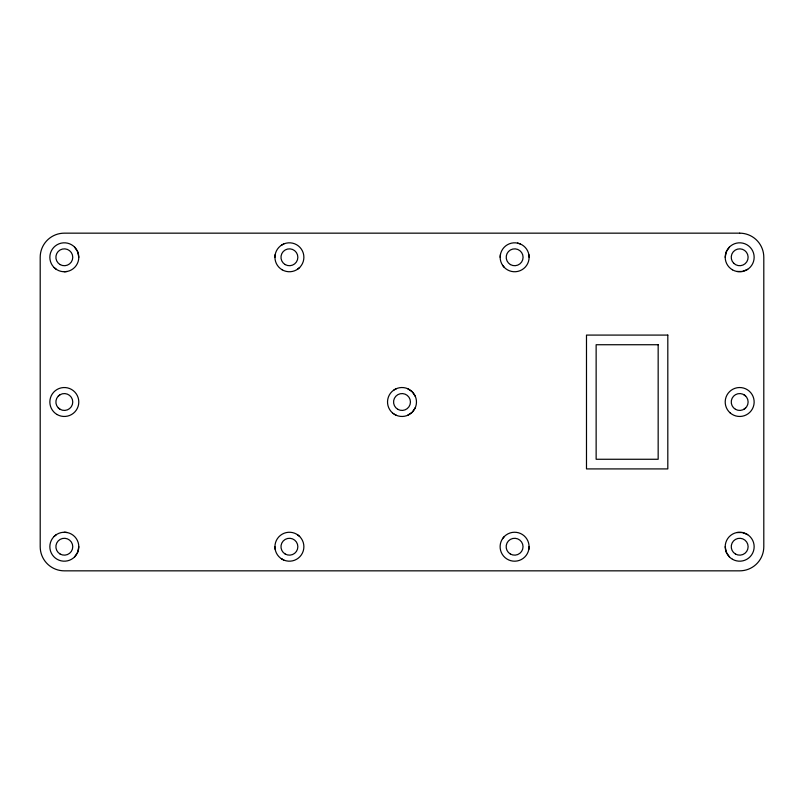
<?xml version="1.0" encoding="UTF-8"?>
<svg xmlns="http://www.w3.org/2000/svg" width="804" height="804" viewBox="0 0 804 804"><rect width="100%" height="100%" fill="white"/><g stroke="black" fill="none" stroke-linecap="round" stroke-linejoin="round"><path stroke-width="1.21" d="M78.792 546.72A14.472 14.472 0 0 1 57.084 559.252A14.472 14.472 0 0 1 57.084 534.188A14.472 14.472 0 0 1 78.792 546.72L77.686 552.258L74.551 556.951M274.938 257.28L275.209 254.456M500.168 257.28L500.45 254.456M528.791 549.544A14.472 14.472 0 0 0 509.937 533.012A14.472 14.472 0 0 0 505.053 557.604A14.472 14.472 0 0 0 528.791 549.544L529.062 546.72M725.208 257.28L726.313 251.742L729.449 247.049M415.366 407.538L412.231 412.231L407.538 415.366M502.56 538.68L504.359 536.489M297.45 269.31L299.641 267.511M54.089 536.489L56.28 534.69M58.35 396.03L60.099 394.694A8.442 8.442 0 0 1 72.762 402A8.442 8.442 0 0 1 60.099 409.306L58.35 407.97M743.901 409.306L745.65 407.97M281.37 245.25L283.872 243.913M393.96 389.97L396.462 388.633M747.72 269.31L742.504 271.471L736.856 271.471M64.32 271.752L67.144 271.471M736.856 532.529L742.504 532.529L747.72 534.69M64.32 532.248L67.144 532.529M517.464 243.089L520.178 243.913M407.538 388.633L412.231 391.769L415.366 396.462M393.96 414.03L396.462 415.366M281.37 558.75L283.872 560.086M743.901 394.694L745.65 396.03M54.089 267.511L56.28 269.31M297.45 534.69L299.641 536.489M502.611 265.32L504.409 267.511M729.449 556.951L726.313 552.258L725.208 546.72M74.551 247.049L77.686 251.742L78.792 257.28A14.472 14.472 0 0 1 57.084 269.812A14.472 14.472 0 0 1 57.084 244.748A14.472 14.472 0 0 1 78.792 257.28M528.831 254.456L529.112 257.28A14.472 14.472 0 0 1 507.404 269.812A14.472 14.472 0 0 1 507.404 244.748A14.472 14.472 0 0 1 529.112 257.28M274.938 546.72L275.209 549.544M60.099 409.306A8.442 8.442 0 0 1 60.099 394.694M739.68 233.16L64.32 233.16A24.12 24.12 0 0 0 40.2 257.28L40.2 546.72A24.12 24.12 0 0 0 64.32 570.84L739.68 570.84A24.12 24.12 0 0 0 763.8 546.72L763.8 257.28A24.12 24.12 0 0 0 739.68 233.16M667.812 335.087L586.488 335.087L586.488 468.913L667.812 468.913L667.812 335.087M658.164 344.735L596.136 344.735L596.136 459.265L658.164 459.265L658.164 344.735M60.099 264.586A8.442 8.442 0 0 0 72.762 257.28A8.442 8.442 0 0 0 60.099 249.974A8.442 8.442 0 0 0 60.099 264.586M60.099 554.026A8.442 8.442 0 0 0 72.762 546.72A8.442 8.442 0 0 0 60.099 539.414A8.442 8.442 0 0 0 60.099 554.026M285.189 264.586A8.442 8.442 0 0 0 297.852 257.28A8.442 8.442 0 0 0 285.189 249.974A8.442 8.442 0 0 0 285.189 264.586M285.189 554.026A8.442 8.442 0 0 0 297.852 546.72A8.442 8.442 0 0 0 285.189 539.414A8.442 8.442 0 0 0 285.189 554.026M510.419 264.586A8.442 8.442 0 0 0 523.082 257.28A8.442 8.442 0 0 0 510.419 249.974A8.442 8.442 0 0 0 510.419 264.586M510.369 554.026A8.442 8.442 0 0 0 523.032 546.72A8.442 8.442 0 0 0 510.369 539.414A8.442 8.442 0 0 0 510.369 554.026M733.71 263.25A8.442 8.442 0 0 0 747.831 259.461A8.442 8.442 0 0 0 737.499 249.129A8.442 8.442 0 0 0 733.71 263.25M735.459 409.306A8.442 8.442 0 0 0 748.122 402A8.442 8.442 0 0 0 735.459 394.694A8.442 8.442 0 0 0 735.459 409.306M735.459 554.026A8.442 8.442 0 0 0 748.122 546.72A8.442 8.442 0 0 0 735.459 539.414A8.442 8.442 0 0 0 735.459 554.026M397.779 409.306A8.442 8.442 0 0 0 410.442 402A8.442 8.442 0 0 0 397.779 394.694A8.442 8.442 0 0 0 397.779 409.306M732.444 269.812A14.472 14.472 0 0 0 754.152 257.28A14.472 14.472 0 0 0 732.444 244.748A14.472 14.472 0 0 0 732.444 269.812M730.143 412.884A14.472 14.472 0 0 0 753.871 404.824A14.472 14.472 0 0 0 735.027 388.292A14.472 14.472 0 0 0 730.143 412.884M732.444 559.252A14.472 14.472 0 0 0 754.152 546.72A14.472 14.472 0 0 0 732.444 534.188A14.472 14.472 0 0 0 732.444 559.252M392.463 412.884A14.472 14.472 0 0 0 416.191 404.824A14.472 14.472 0 0 0 397.347 388.292A14.472 14.472 0 0 0 392.463 412.884M282.174 269.812A14.472 14.472 0 0 0 303.882 257.28A14.472 14.472 0 0 0 282.174 244.748A14.472 14.472 0 0 0 282.174 269.812M282.174 559.252A14.472 14.472 0 0 0 303.882 546.72A14.472 14.472 0 0 0 282.174 534.188A14.472 14.472 0 0 0 282.174 559.252M57.084 414.532A14.472 14.472 0 0 0 78.792 402A14.472 14.472 0 0 0 57.084 389.468A14.472 14.472 0 0 0 57.084 414.532"/></g></svg>
